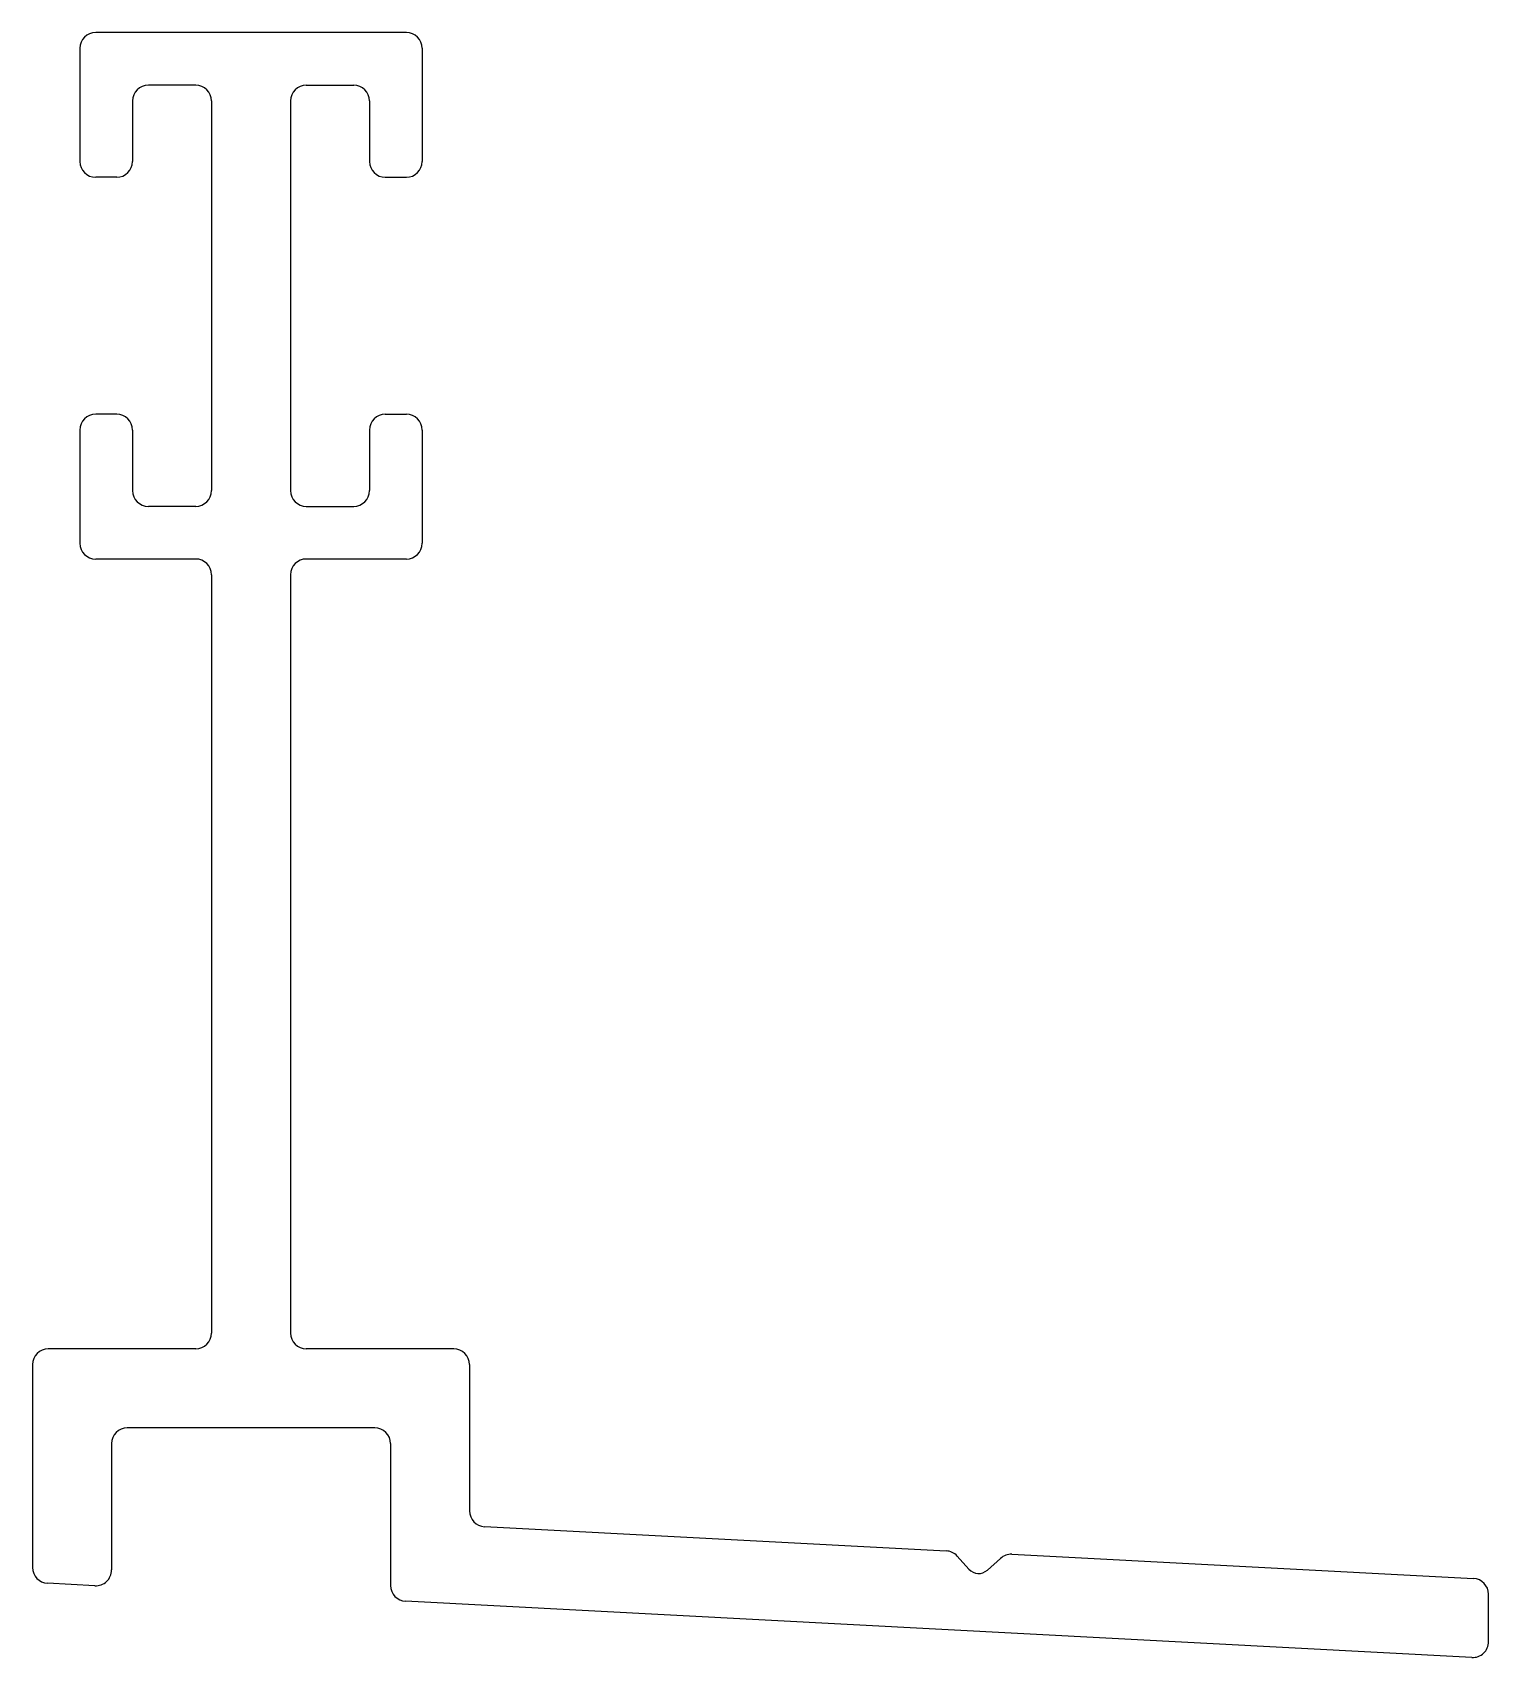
# Model space of a CAD drawing. Extents: x 1839.4 to 1867.1, y 1074.1 to 1105.
import ezdxf

# ---------------------------------------------------------------- set-up
doc = ezdxf.new("R2010")
doc.units = 0
doc.layers.get('0').update_dxf_attribs({"linetype": 'CONTINUOUS'})

msp = doc.modelspace()

# ---------------------------------------------------------------- linework, layer by layer
for p, q in [((1846.544, 1104.98), (1840.644, 1104.98)), ((1840.344, 1104.68), (1840.344, 1102.53)), ((1846.844, 1104.68), (1846.844, 1102.53)), ((1842.544, 1103.98), (1841.644, 1103.98)), ((1844.644, 1103.98), (1845.544, 1103.98)), ((1841.344, 1103.68), (1841.344, 1102.53)), ((1842.844, 1103.68), (1842.844, 1096.28)), ((1844.344, 1103.68), (1844.344, 1096.28)), ((1845.844, 1103.68), (1845.844, 1102.53)), ((1841.044, 1102.23), (1840.644, 1102.23)), ((1846.144, 1102.23), (1846.544, 1102.23)), ((1841.044, 1097.73), (1840.644, 1097.73)), ((1846.144, 1097.73), (1846.544, 1097.73)), ((1840.344, 1097.43), (1840.344, 1095.28)), ((1841.344, 1097.43), (1841.344, 1096.28)), ((1845.844, 1097.43), (1845.844, 1096.28)), ((1846.844, 1097.43), (1846.844, 1095.28)), ((1842.544, 1095.98), (1841.644, 1095.98)), ((1844.644, 1095.98), (1845.544, 1095.98)), ((1842.544, 1094.98), (1840.644, 1094.98)), ((1846.544, 1094.98), (1844.644, 1094.98)), ((1842.844, 1094.68), (1842.844, 1080.28)), ((1844.344, 1094.68), (1844.344, 1080.28)), ((1842.544, 1079.98), (1839.744, 1079.98)), ((1847.444, 1079.98), (1844.644, 1079.98)), ((1839.444, 1079.68), (1839.444, 1075.826)), ((1847.744, 1079.68), (1847.744, 1076.901)), ((1845.944, 1078.48), (1841.244, 1078.48)), ((1840.944, 1078.18), (1840.944, 1075.779)), ((1846.244, 1078.18), (1846.244, 1075.485)), ((1848.028, 1076.602), (1856.795, 1076.142)), ((1857.003, 1076.043), (1857.225, 1075.796)), ((1857.578, 1075.778), (1857.826, 1076)), ((1858.042, 1076.077), (1866.81, 1075.618)), ((1840.628, 1075.479), (1839.728, 1075.526)), ((1867.094, 1074.417), (1867.094, 1075.318)), ((1866.778, 1074.117), (1846.528, 1075.186))]:
    msp.add_line(p, q)
for centre, radius, start, end in [((1840.644, 1104.68), 0.3, 90, 180), ((1846.544, 1104.68), 0.3, 0, 90), ((1841.644, 1103.68), 0.3, 90, 180), ((1842.544, 1103.68), 0.3, 0, 90), ((1844.644, 1103.68), 0.3, 90, 180), ((1845.544, 1103.68), 0.3, 0, 90), ((1840.644, 1102.53), 0.3, 180, 270), ((1841.044, 1102.53), 0.3, 270, 0), ((1846.144, 1102.53), 0.3, 180, 270), ((1846.544, 1102.53), 0.3, 270, 0), ((1840.644, 1097.43), 0.3, 90, 180), ((1841.044, 1097.43), 0.3, 0, 90), ((1846.144, 1097.43), 0.3, 90, 180), ((1846.544, 1097.43), 0.3, 0, 90), ((1841.644, 1096.28), 0.3, 180, 270), ((1842.544, 1096.28), 0.3, 270, 0), ((1844.644, 1096.28), 0.3, 180, 270), ((1845.544, 1096.28), 0.3, 270, 0), ((1840.644, 1095.28), 0.3, 180, 270), ((1846.544, 1095.28), 0.3, 270, 0), ((1842.544, 1094.68), 0.3, 0, 90), ((1844.644, 1094.68), 0.3, 90, 180), ((1842.544, 1080.28), 0.3, 270, 0), ((1844.644, 1080.28), 0.3, 180, 270), ((1839.744, 1079.68), 0.3, 90, 180), ((1847.444, 1079.68), 0.3, 0, 90), ((1841.244, 1078.18), 0.3, 90, 180), ((1845.944, 1078.18), 0.3, 0, 90), ((1848.044, 1076.901), 0.3, 180, 267.0015), ((1856.78, 1075.843), 0.3, 42, 87.0015), ((1858.027, 1075.777), 0.3, 87.0015, 132), ((1839.744, 1075.826), 0.3, 180, 267.0015), ((1840.644, 1075.779), 0.3, 267.0015, 0), ((1857.411, 1075.963), 0.25, 222, 312), ((1866.794, 1075.318), 0.3, 0, 87.0015), ((1846.544, 1075.485), 0.3, 180, 266.98), ((1866.794, 1074.417), 0.3, 266.98, 0)]:
    msp.add_arc(centre, radius, start, end)

doc.saveas('drawing.dxf')
